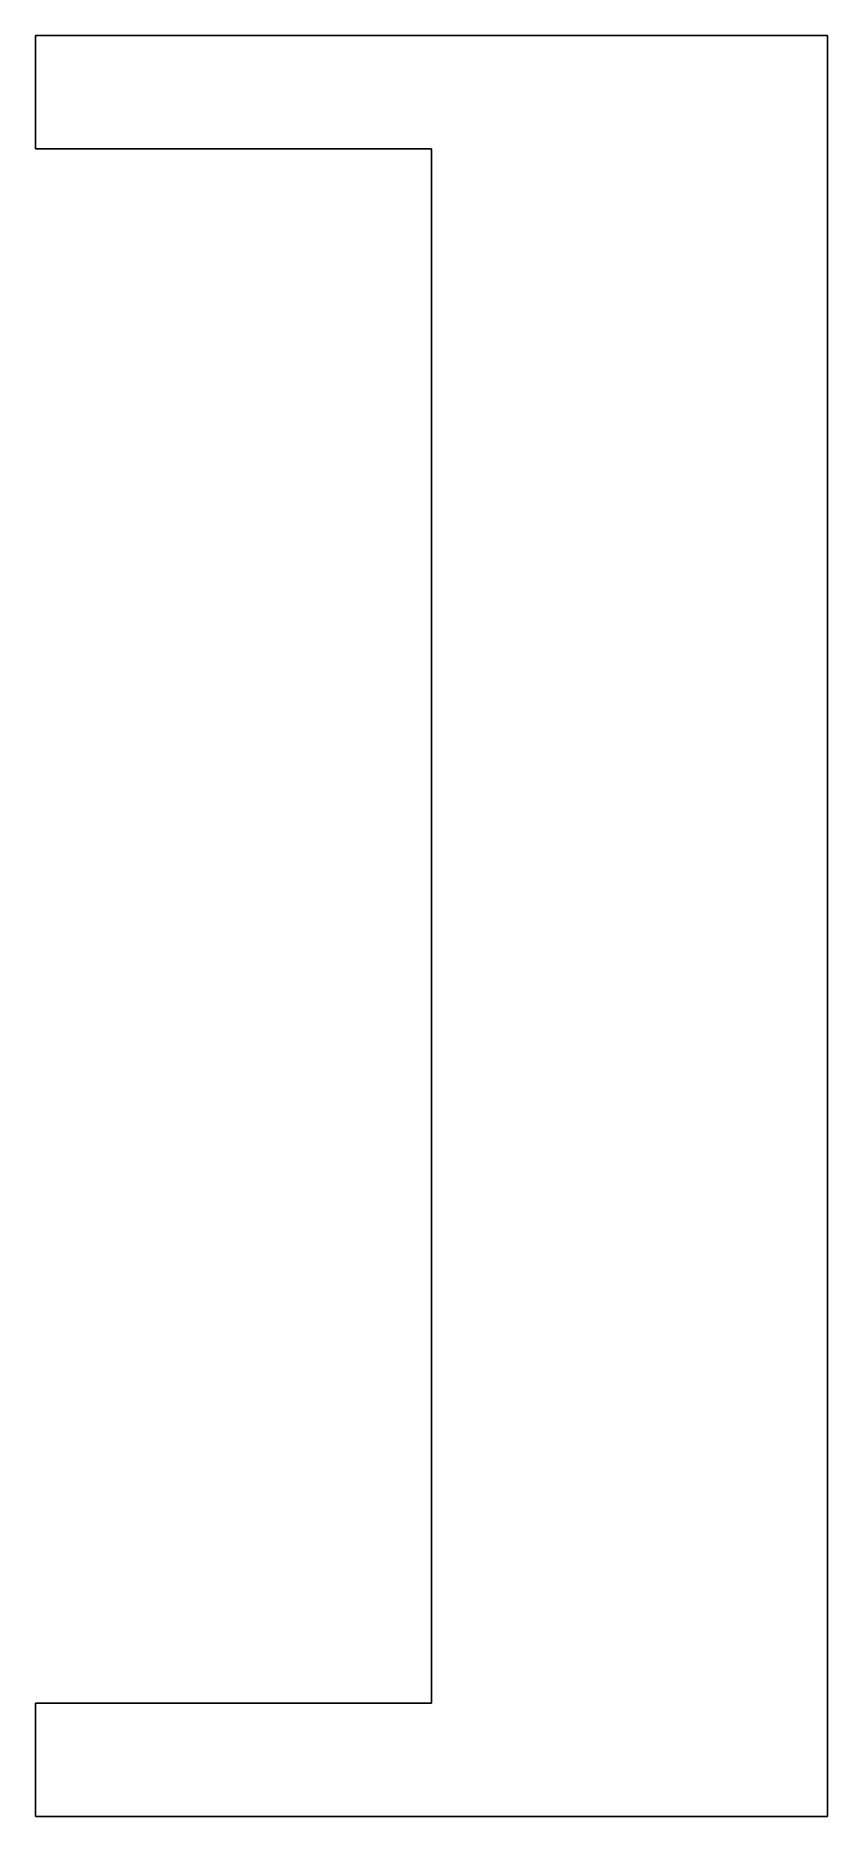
# Model space of a CAD drawing. Header units: metres. Extents: x 0 to 28, y -63 to 0.
import ezdxf

# ---------------------------------------------------------------- set-up
doc = ezdxf.new("R2010")
doc.units = ezdxf.units.M

msp = doc.modelspace()

# ---------------------------------------------------------------- linework, layer by layer
for points in [[(0, -4), (0, -3.92), (0, -3.84), (0, -3.76), (0, -3.68), (0, -3.6), (0, -3.52), (0, -3.44), (0, -3.36), (0, -3.28), (0, -3.2), (0, -3.12), (0, -3.04), (0, -2.96), (0, -2.88), (0, -2.8), (0, -2.72), (0, -2.64), (0, -2.56), (0, -2.48), (0, -2.4), (0, -2.32), (0, -2.24), (0, -2.16), (0, -2.08), (0, -2), (0, -1.92), (0, -1.84), (0, -1.76), (0, -1.68), (0, -1.6), (0, -1.52), (0, -1.44), (0, -1.36), (0, -1.28), (0, -1.2), (0, -1.12), (0, -1.04), (0, -0.96), (0, -0.88), (0, -0.8), (0, -0.72), (0, -0.64), (0, -0.56), (0, -0.48), (0, -0.4), (0, -0.32), (0, -0.24), (0, -0.16), (0, -0.08), (0, 0)], [(5, 0), (4.843, 0), (4.686, 0), (4.53, 0), (4.374, 0), (4.219, 0), (4.064, 0), (3.91, 0), (3.758, 0), (3.607, 0), (3.456, 0), (3.307, 0), (3.162, 0), (3.017, 0), (2.872, 0), (2.732, 0), (2.595, 0), (2.458, 0), (2.322, 0), (2.194, 0), (2.065, 0), (1.937, 0), (1.816, 0), (1.699, 0), (1.582, 0), (1.464, 0), (1.36, 0), (1.255, 0), (1.151, 0), (1.052, 0), (0.961, 0), (0.87, 0), (0.779, 0), (0.701, 0), (0.625, 0), (0.549, 0), (0.478, 0), (0.418, 0), (0.358, 0), (0.298, 0), (0.25, 0), (0.206, 0), (0.163, 0), (0.122, 0), (0.095, 0), (0.069, 0), (0.043, 0), (0.026, 0), (0.018, 0), (0.009, 0), (0, 0)], [(16.804, 0), (16.568, 0), (16.332, 0), (16.096, 0), (15.86, 0), (15.623, 0), (15.387, 0), (15.151, 0), (14.915, 0), (14.679, 0), (14.443, 0), (14.207, 0), (13.971, 0), (13.735, 0), (13.499, 0), (13.263, 0), (13.027, 0), (12.791, 0), (12.554, 0), (12.318, 0), (12.082, 0), (11.846, 0), (11.61, 0), (11.374, 0), (11.138, 0), (10.902, 0), (10.666, 0), (10.43, 0), (10.194, 0), (9.958, 0), (9.722, 0), (9.485, 0), (9.249, 0), (9.013, 0), (8.777, 0), (8.541, 0), (8.305, 0), (8.069, 0), (7.833, 0), (7.597, 0), (7.361, 0), (7.125, 0), (6.889, 0), (6.653, 0), (6.416, 0), (6.18, 0), (5.944, 0), (5.708, 0), (5.472, 0), (5.236, 0), (5, 0)], [(16.804, 0), (16.865, 0), (16.926, 0), (16.986, 0), (17.047, 0), (17.108, 0), (17.169, 0), (17.23, 0), (17.29, 0), (17.351, 0), (17.412, 0), (17.472, 0), (17.533, 0), (17.593, 0), (17.654, 0), (17.714, 0), (17.775, 0), (17.835, 0), (17.896, 0), (17.956, 0), (18.016, 0), (18.076, 0), (18.136, 0), (18.196, 0), (18.256, 0), (18.316, 0), (18.375, 0), (18.435, 0), (18.494, 0), (18.554, 0), (18.613, 0), (18.672, 0), (18.732, 0), (18.79, 0), (18.849, 0), (18.908, 0), (18.967, 0), (19.025, 0), (19.084, 0), (19.142, 0), (19.2, 0), (19.258, 0), (19.316, 0), (19.374, 0), (19.431, 0), (19.488, 0), (19.546, 0), (19.603, 0), (19.659, 0), (19.716, 0), (19.773, 0)], [(28, 0), (27.984, 0), (27.967, 0), (27.951, 0), (27.921, 0), (27.872, 0), (27.824, 0), (27.775, 0), (27.7, 0), (27.62, 0), (27.54, 0), (27.452, 0), (27.342, 0), (27.233, 0), (27.123, 0), (26.994, 0), (26.856, 0), (26.719, 0), (26.578, 0), (26.416, 0), (26.254, 0), (26.091, 0), (25.917, 0), (25.733, 0), (25.549, 0), (25.364, 0), (25.162, 0), (24.96, 0), (24.757, 0), (24.549, 0), (24.332, 0), (24.115, 0), (23.899, 0), (23.673, 0), (23.446, 0), (23.22, 0), (22.991, 0), (22.759, 0), (22.526, 0), (22.293, 0), (22.06, 0), (21.826, 0), (21.592, 0), (21.359, 0), (21.128, 0), (20.898, 0), (20.667, 0), (20.441, 0), (20.219, 0), (19.996, 0), (19.773, 0)], [(28, -63), (28, -61.74), (28, -60.48), (28, -59.22), (28, -57.96), (28, -56.7), (28, -55.44), (28, -54.18), (28, -52.92), (28, -51.66), (28, -50.4), (28, -49.14), (28, -47.88), (28, -46.62), (28, -45.36), (28, -44.1), (28, -42.84), (28, -41.58), (28, -40.32), (28, -39.06), (28, -37.8), (28, -36.54), (28, -35.28), (28, -34.02), (28, -32.76), (28, -31.5), (28, -30.24), (28, -28.98), (28, -27.72), (28, -26.46), (28, -25.2), (28, -23.94), (28, -22.68), (28, -21.42), (28, -20.16), (28, -18.9), (28, -17.64), (28, -16.38), (28, -15.12), (28, -13.86), (28, -12.6), (28, -11.34), (28, -10.08), (28, -8.82), (28, -7.56), (28, -6.3), (28, -5.04), (28, -3.78), (28, -2.52), (28, -1.26), (28, 0)], [(5, -4), (4.843, -4), (4.686, -4), (4.53, -4), (4.374, -4), (4.219, -4), (4.064, -4), (3.91, -4), (3.758, -4), (3.607, -4), (3.456, -4), (3.307, -4), (3.162, -4), (3.017, -4), (2.872, -4), (2.732, -4), (2.595, -4), (2.458, -4), (2.322, -4), (2.194, -4), (2.065, -4), (1.937, -4), (1.816, -4), (1.699, -4), (1.582, -4), (1.464, -4), (1.36, -4), (1.255, -4), (1.151, -4), (1.052, -4), (0.961, -4), (0.87, -4), (0.779, -4), (0.701, -4), (0.625, -4), (0.549, -4), (0.478, -4), (0.418, -4), (0.358, -4), (0.298, -4), (0.25, -4), (0.206, -4), (0.163, -4), (0.122, -4), (0.095, -4), (0.069, -4), (0.043, -4), (0.026, -4), (0.018, -4), (0.009, -4), (0, -4)], [(14, -4), (13.82, -4), (13.64, -4), (13.46, -4), (13.28, -4), (13.1, -4), (12.92, -4), (12.74, -4), (12.56, -4), (12.38, -4), (12.2, -4), (12.02, -4), (11.84, -4), (11.66, -4), (11.48, -4), (11.3, -4), (11.12, -4), (10.94, -4), (10.76, -4), (10.58, -4), (10.4, -4), (10.22, -4), (10.04, -4), (9.86, -4), (9.68, -4), (9.5, -4), (9.32, -4), (9.14, -4), (8.96, -4), (8.78, -4), (8.6, -4), (8.42, -4), (8.24, -4), (8.06, -4), (7.88, -4), (7.7, -4), (7.52, -4), (7.34, -4), (7.16, -4), (6.98, -4), (6.8, -4), (6.62, -4), (6.44, -4), (6.26, -4), (6.08, -4), (5.9, -4), (5.72, -4), (5.54, -4), (5.36, -4), (5.18, -4), (5, -4)], [(14, -59), (14, -57.9), (14, -56.8), (14, -55.7), (14, -54.6), (14, -53.5), (14, -52.4), (14, -51.3), (14, -50.2), (14, -49.1), (14, -48), (14, -46.9), (14, -45.8), (14, -44.7), (14, -43.6), (14, -42.5), (14, -41.4), (14, -40.3), (14, -39.2), (14, -38.1), (14, -37), (14, -35.9), (14, -34.8), (14, -33.7), (14, -32.6), (14, -31.5), (14, -30.4), (14, -29.3), (14, -28.2), (14, -27.1), (14, -26), (14, -24.9), (14, -23.8), (14, -22.7), (14, -21.6), (14, -20.5), (14, -19.4), (14, -18.3), (14, -17.2), (14, -16.1), (14, -15), (14, -13.9), (14, -12.8), (14, -11.7), (14, -10.6), (14, -9.5), (14, -8.4), (14, -7.3), (14, -6.2), (14, -5.1), (14, -4)], [(0, -63), (0, -62.92), (0, -62.84), (0, -62.76), (0, -62.68), (0, -62.6), (0, -62.52), (0, -62.44), (0, -62.36), (0, -62.28), (0, -62.2), (0, -62.12), (0, -62.04), (0, -61.96), (0, -61.88), (0, -61.8), (0, -61.72), (0, -61.64), (0, -61.56), (0, -61.48), (0, -61.4), (0, -61.32), (0, -61.24), (0, -61.16), (0, -61.08), (0, -61), (0, -60.92), (0, -60.84), (0, -60.76), (0, -60.68), (0, -60.6), (0, -60.52), (0, -60.44), (0, -60.36), (0, -60.28), (0, -60.2), (0, -60.12), (0, -60.04), (0, -59.96), (0, -59.88), (0, -59.8), (0, -59.72), (0, -59.64), (0, -59.56), (0, -59.48), (0, -59.4), (0, -59.32), (0, -59.24), (0, -59.16), (0, -59.08), (0, -59)], [(5, -59), (4.843, -59), (4.686, -59), (4.53, -59), (4.374, -59), (4.219, -59), (4.064, -59), (3.91, -59), (3.758, -59), (3.607, -59), (3.456, -59), (3.307, -59), (3.162, -59), (3.017, -59), (2.872, -59), (2.732, -59), (2.595, -59), (2.458, -59), (2.322, -59), (2.194, -59), (2.065, -59), (1.937, -59), (1.816, -59), (1.699, -59), (1.582, -59), (1.464, -59), (1.36, -59), (1.255, -59), (1.151, -59), (1.052, -59), (0.961, -59), (0.87, -59), (0.779, -59), (0.701, -59), (0.625, -59), (0.549, -59), (0.478, -59), (0.418, -59), (0.358, -59), (0.298, -59), (0.25, -59), (0.206, -59), (0.163, -59), (0.122, -59), (0.095, -59), (0.069, -59), (0.043, -59), (0.026, -59), (0.018, -59), (0.009, -59), (0, -59)], [(14, -59), (13.82, -59), (13.64, -59), (13.46, -59), (13.28, -59), (13.1, -59), (12.92, -59), (12.74, -59), (12.56, -59), (12.38, -59), (12.2, -59), (12.02, -59), (11.84, -59), (11.66, -59), (11.48, -59), (11.3, -59), (11.12, -59), (10.94, -59), (10.76, -59), (10.58, -59), (10.4, -59), (10.22, -59), (10.04, -59), (9.86, -59), (9.68, -59), (9.5, -59), (9.32, -59), (9.14, -59), (8.96, -59), (8.78, -59), (8.6, -59), (8.42, -59), (8.24, -59), (8.06, -59), (7.88, -59), (7.7, -59), (7.52, -59), (7.34, -59), (7.16, -59), (6.98, -59), (6.8, -59), (6.62, -59), (6.44, -59), (6.26, -59), (6.08, -59), (5.9, -59), (5.72, -59), (5.54, -59), (5.36, -59), (5.18, -59), (5, -59)], [(5, -63), (4.843, -63), (4.686, -63), (4.53, -63), (4.374, -63), (4.219, -63), (4.064, -63), (3.91, -63), (3.758, -63), (3.607, -63), (3.456, -63), (3.307, -63), (3.162, -63), (3.017, -63), (2.872, -63), (2.732, -63), (2.595, -63), (2.458, -63), (2.322, -63), (2.194, -63), (2.065, -63), (1.937, -63), (1.816, -63), (1.699, -63), (1.582, -63), (1.464, -63), (1.36, -63), (1.255, -63), (1.151, -63), (1.052, -63), (0.961, -63), (0.87, -63), (0.779, -63), (0.701, -63), (0.625, -63), (0.549, -63), (0.478, -63), (0.418, -63), (0.358, -63), (0.298, -63), (0.25, -63), (0.206, -63), (0.163, -63), (0.122, -63), (0.095, -63), (0.069, -63), (0.043, -63), (0.026, -63), (0.018, -63), (0.009, -63), (0, -63)], [(16.804, -63), (16.568, -63), (16.332, -63), (16.096, -63), (15.86, -63), (15.623, -63), (15.387, -63), (15.151, -63), (14.915, -63), (14.679, -63), (14.443, -63), (14.207, -63), (13.971, -63), (13.735, -63), (13.499, -63), (13.263, -63), (13.027, -63), (12.791, -63), (12.554, -63), (12.318, -63), (12.082, -63), (11.846, -63), (11.61, -63), (11.374, -63), (11.138, -63), (10.902, -63), (10.666, -63), (10.43, -63), (10.194, -63), (9.958, -63), (9.722, -63), (9.485, -63), (9.249, -63), (9.013, -63), (8.777, -63), (8.541, -63), (8.305, -63), (8.069, -63), (7.833, -63), (7.597, -63), (7.361, -63), (7.125, -63), (6.889, -63), (6.653, -63), (6.416, -63), (6.18, -63), (5.944, -63), (5.708, -63), (5.472, -63), (5.236, -63), (5, -63)], [(19.773, -63), (19.716, -63), (19.659, -63), (19.603, -63), (19.546, -63), (19.488, -63), (19.431, -63), (19.374, -63), (19.316, -63), (19.258, -63), (19.2, -63), (19.142, -63), (19.084, -63), (19.025, -63), (18.967, -63), (18.908, -63), (18.849, -63), (18.79, -63), (18.732, -63), (18.672, -63), (18.613, -63), (18.554, -63), (18.494, -63), (18.435, -63), (18.375, -63), (18.316, -63), (18.256, -63), (18.196, -63), (18.136, -63), (18.076, -63), (18.016, -63), (17.956, -63), (17.896, -63), (17.835, -63), (17.775, -63), (17.714, -63), (17.654, -63), (17.593, -63), (17.533, -63), (17.472, -63), (17.412, -63), (17.351, -63), (17.29, -63), (17.23, -63), (17.169, -63), (17.108, -63), (17.047, -63), (16.986, -63), (16.926, -63), (16.865, -63), (16.804, -63)], [(28, -63), (27.984, -63), (27.967, -63), (27.951, -63), (27.921, -63), (27.872, -63), (27.824, -63), (27.775, -63), (27.7, -63), (27.62, -63), (27.54, -63), (27.452, -63), (27.342, -63), (27.233, -63), (27.123, -63), (26.994, -63), (26.856, -63), (26.719, -63), (26.578, -63), (26.416, -63), (26.254, -63), (26.091, -63), (25.917, -63), (25.733, -63), (25.549, -63), (25.364, -63), (25.162, -63), (24.96, -63), (24.757, -63), (24.549, -63), (24.332, -63), (24.115, -63), (23.899, -63), (23.673, -63), (23.446, -63), (23.22, -63), (22.991, -63), (22.759, -63), (22.526, -63), (22.293, -63), (22.06, -63), (21.826, -63), (21.592, -63), (21.359, -63), (21.128, -63), (20.898, -63), (20.667, -63), (20.441, -63), (20.219, -63), (19.996, -63), (19.773, -63)]]:
    msp.add_lwpolyline(points)

doc.saveas('drawing.dxf')
